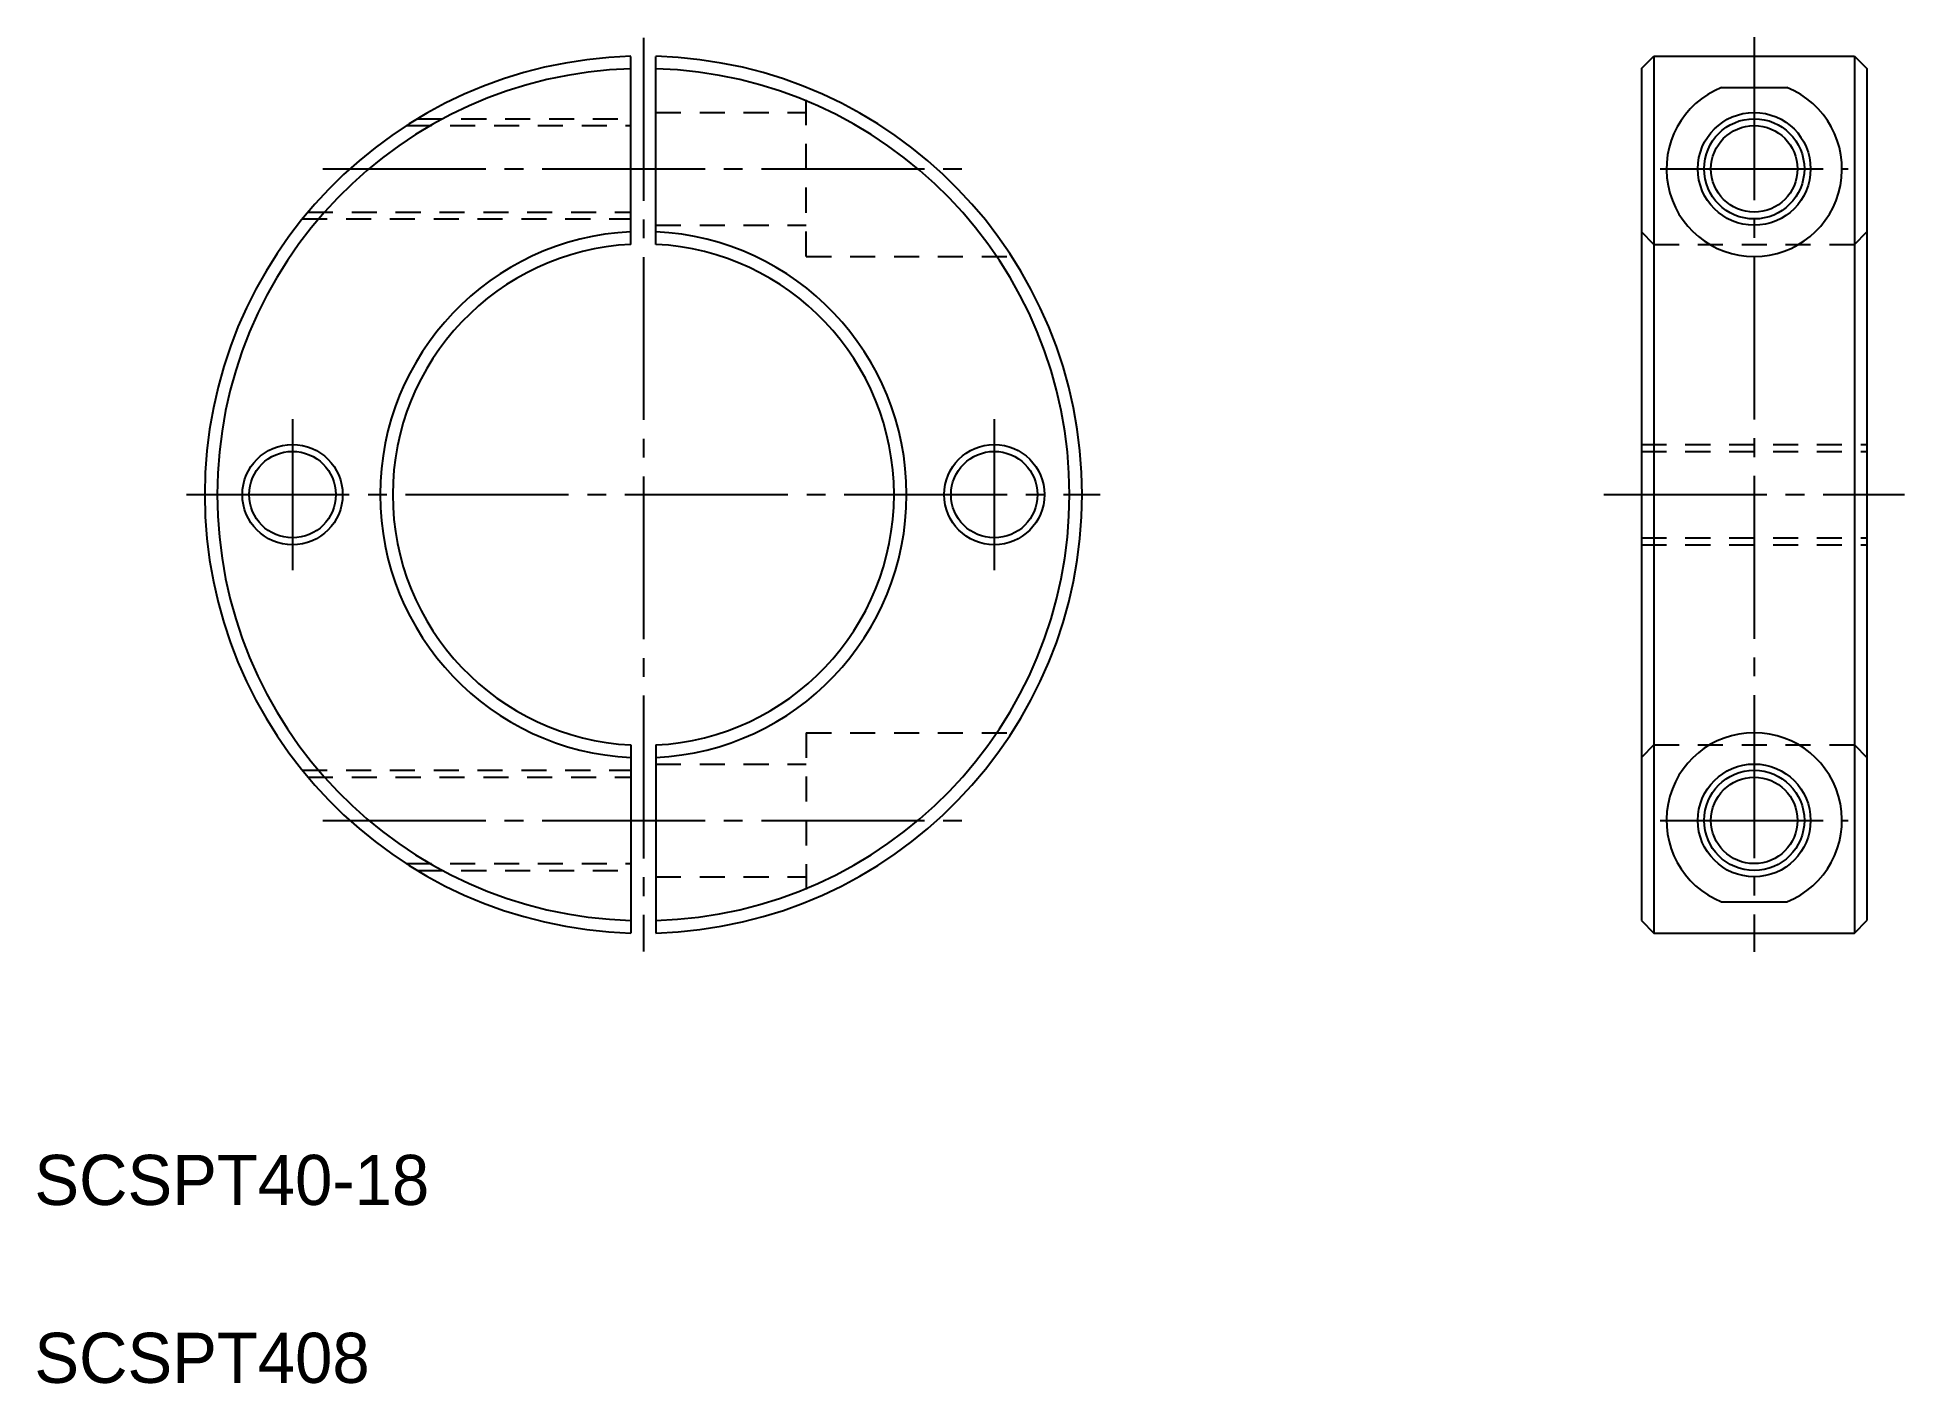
# Model space of a CAD drawing. Extents: x 87 to 236, y 132 to 240.
import ezdxf

# ---------------------------------------------------------------- set-up
doc = ezdxf.new("R2010")
doc.units = 0
doc.linetypes.add('CENTER', pattern=[17.5, 13, -1.5, 1.5, -1.5])
doc.linetypes.add('DASHED', pattern=[3.5, 2, -1.5])
doc.layers.get('0').update_dxf_attribs({"linetype": 'CONTINUOUS'})
doc.layers.add('CENTER', color=1, linetype='CENTER')

msp = doc.modelspace()

# ---------------------------------------------------------------- linework, layer by layer
at = {"color": 7, "linetype": 'CONTINUOUS'}
for p, q in [((134.5, 223.02), (134.5, 238.03)), ((136.5, 223.02), (136.5, 238.03)), ((215.14, 237.05), (216.14, 238.05)), ((215.14, 237.05), (215.14, 169.05)), ((216.14, 238.05), (216.14, 168.05)), ((216.14, 238.05), (232.14, 238.05)), ((232.14, 238.05), (232.14, 168.05)), ((232.14, 238.05), (233.14, 237.05)), ((233.14, 237.05), (233.14, 169.05)), ((221.54, 235.54), (226.75, 235.54)), ((134.5, 183.07), (134.5, 168.06)), ((136.5, 183.07), (136.5, 168.06)), ((221.54, 170.55), (226.75, 170.55)), ((215.14, 169.05), (216.14, 168.05)), ((232.14, 168.05), (233.14, 169.05)), ((216.14, 168.05), (232.14, 168.05))]:
    msp.add_line(p, q, dxfattribs=at)
at = {"color": 3, "linetype": 'DASHED'}
for p, q in [((148.5, 222.05), (148.5, 235.54)), ((116.58, 232.5), (134.5, 232.5)), ((117.47, 233.05), (134.5, 233.05)), ((136.5, 233.55), (148.5, 233.55)), ((108.27, 225.05), (134.5, 225.05)), ((108.73, 225.6), (134.5, 225.6)), ((136.5, 224.55), (148.5, 224.55)), ((216.14, 223.02), (215.14, 224.02)), ((232.14, 223.02), (233.14, 224.02)), ((148.5, 222.05), (164.89, 222.05)), ((216.14, 223.02), (232.14, 223.02)), ((215.14, 207.05), (233.14, 207.05)), ((215.14, 206.5), (233.14, 206.5)), ((215.14, 199.6), (233.14, 199.6)), ((215.14, 199.05), (233.14, 199.05)), ((148.5, 184.05), (164.89, 184.05)), ((148.5, 184.05), (148.5, 170.55)), ((216.14, 183.07), (215.14, 182.07)), ((216.14, 183.07), (232.14, 183.07)), ((232.14, 183.07), (233.14, 182.07)), ((108.27, 181.05), (134.5, 181.05)), ((108.73, 180.5), (134.5, 180.5)), ((136.5, 181.55), (148.5, 181.55)), ((116.58, 173.6), (134.5, 173.6)), ((117.47, 173.05), (134.5, 173.05)), ((136.5, 172.55), (148.5, 172.55))]:
    msp.add_line(p, q, dxfattribs=at)
for p, q in [((233.14, 220.05), (233.14, 220.05)), ((233.14, 203.05), (233.14, 203.05))]:
    msp.add_line(p, q)
at = {"color": 7, "linetype": 'CONTINUOUS'}
for centre in [(224.14, 229.05), (224.14, 177.05)]:
    msp.add_circle(centre, 4.5, dxfattribs=at)
at = {"color": 3, "linetype": 'CONTINUOUS'}
for centre in [(224.14, 229.05), (224.14, 177.05)]:
    msp.add_circle(centre, 4, dxfattribs=at)
for centre, radius in [((224.14, 229.05), 3.45), ((107.5, 203.05), 4), ((107.5, 203.05), 3.45), ((163.5, 203.05), 4), ((163.5, 203.05), 3.45), ((224.14, 177.05), 3.45)]:
    msp.add_circle(centre, radius)
at = {"color": 7, "linetype": 'CONTINUOUS'}
for centre, radius, start, end in [((135.5, 203.05), 35, 91.6372, 268.3628), ((135.5, 203.05), 34, 91.6854, 268.3146), ((135.5, 203.05), 35, 271.6372, 88.3628), ((135.5, 203.05), 34, 271.6854, 88.3146), ((224.14, 229.05), 7, 111.8714, 68.1286), ((135.5, 203.05), 21, 92.7294, 267.2706), ((135.5, 203.05), 21, 272.7294, 87.2706), ((135.5, 203.05), 20, 92.866, 267.134), ((135.5, 203.05), 20, 272.866, 87.134), ((224.14, 177.05), 7, 291.8714, 248.1286)]:
    msp.add_arc(centre, radius, start, end, dxfattribs=at)
at = {"layer": 'CENTER', "color": 1, "linetype": 'CENTER'}
for p, q in [((135.5, 239.51), (135.5, 166.58)), ((224.14, 239.55), (224.14, 166.55)), ((109.92, 229.05), (161.07, 229.05)), ((216.64, 229.05), (231.64, 229.05)), ((107.5, 209.07), (107.5, 197.02)), ((163.5, 209.07), (163.5, 197.02)), ((99.03, 203.05), (171.96, 203.05)), ((212.14, 203.05), (236.14, 203.05)), ((109.92, 177.05), (161.07, 177.05)), ((216.64, 177.05), (231.64, 177.05))]:
    msp.add_line(p, q, dxfattribs=at)

# ---------------------------------------------------------------- texts
for s, p in [('SCSPT40-18', (86.9, 146.36)), ('SCSPT408', (86.9, 132.16))]:
    msp.add_text(s, height=4).set_placement(p)

doc.saveas('drawing.dxf')
